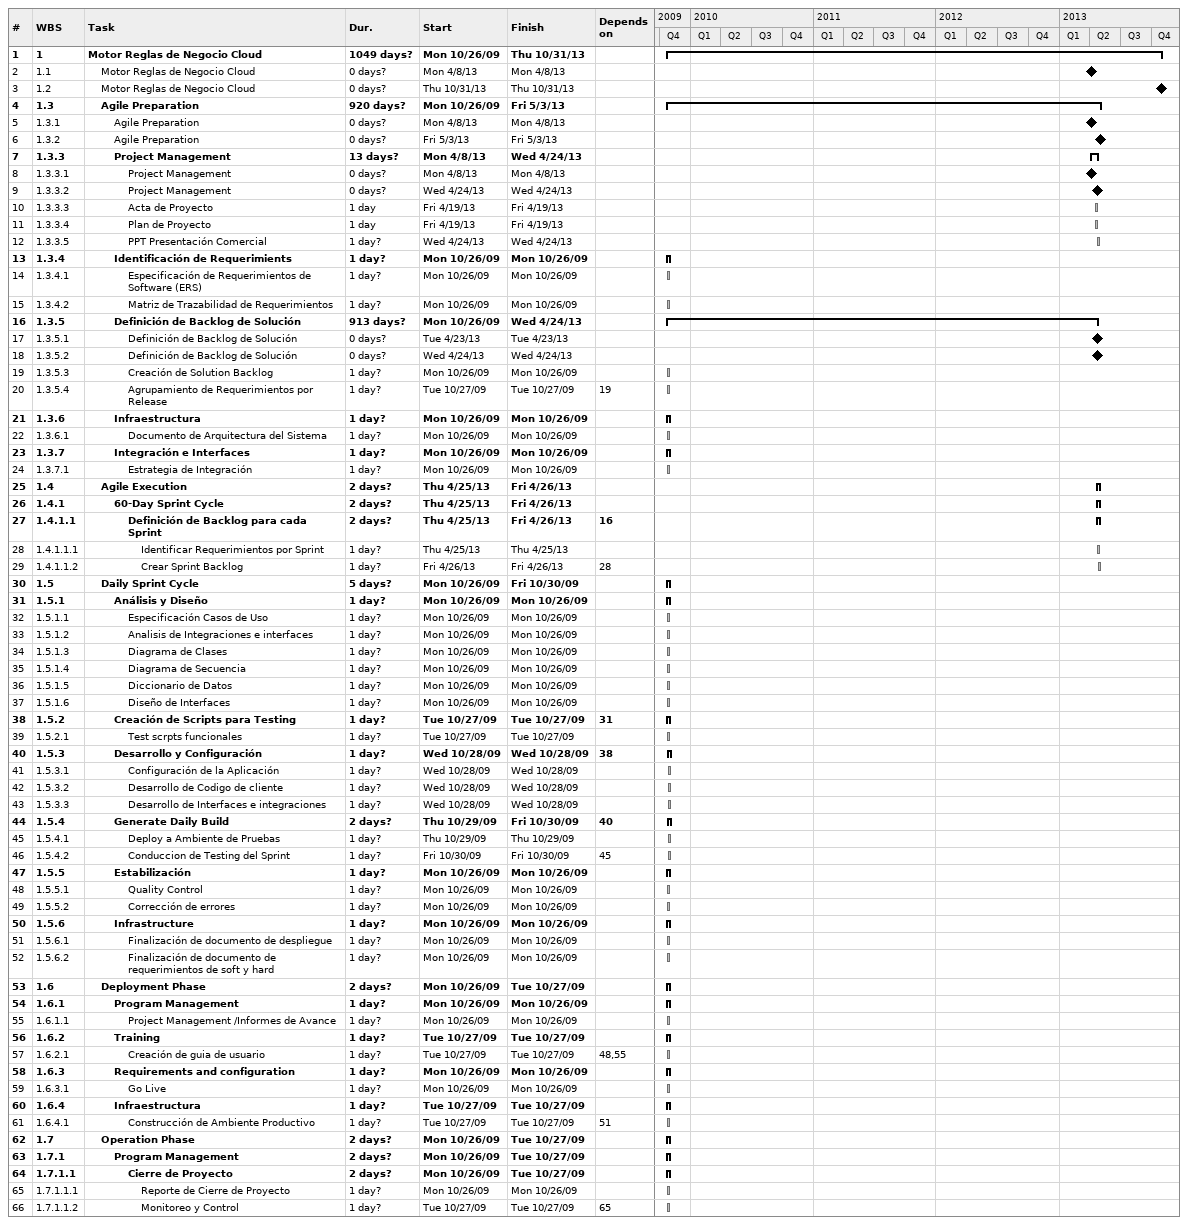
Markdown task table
| ID | WBS | Task | Duration | Start | Finish | Predecessors |
|---|---|---|---|---|---|---|
| 1 | 1 | **Motor Reglas de Negocio Cloud** | 1049d? | 2009-10-26 | 2013-10-31 |  |
| 2 | 1.1 | Motor Reglas de Negocio Cloud | 0d? | 2013-04-08 | 2013-04-08 |  |
| 3 | 1.2 | Motor Reglas de Negocio Cloud | 0d? | 2013-10-31 | 2013-10-31 |  |
| 4 | 1.3 | **Agile Preparation** | 920d? | 2009-10-26 | 2013-05-03 |  |
| 5 | 1.3.1 | Agile Preparation | 0d? | 2013-04-08 | 2013-04-08 |  |
| 6 | 1.3.2 | Agile Preparation | 0d? | 2013-05-03 | 2013-05-03 |  |
| 7 | 1.3.3 | **Project Management** | 13d? | 2013-04-08 | 2013-04-24 |  |
| 8 | 1.3.3.1 | Project Management | 0d? | 2013-04-08 | 2013-04-08 |  |
| 9 | 1.3.3.2 | Project Management | 0d? | 2013-04-24 | 2013-04-24 |  |
| 10 | 1.3.3.3 | Acta de Proyecto | 1d | 2013-04-19 | 2013-04-19 |  |
| 11 | 1.3.3.4 | Plan de Proyecto | 1d | 2013-04-19 | 2013-04-19 |  |
| 12 | 1.3.3.5 | PPT Presentación Comercial | 1d? | 2013-04-24 | 2013-04-24 |  |
| 13 | 1.3.4 | **Identificación de Requerimients** | 1d? | 2009-10-26 | 2009-10-26 |  |
| 14 | 1.3.4.1 | Especificación de Requerimientos de Software (ERS) | 1d? | 2009-10-26 | 2009-10-26 |  |
| 15 | 1.3.4.2 | Matriz de Trazabilidad de Requerimientos | 1d? | 2009-10-26 | 2009-10-26 |  |
| 16 | 1.3.5 | **Definición de Backlog de Solución** | 913d? | 2009-10-26 | 2013-04-24 |  |
| 17 | 1.3.5.1 | Definición de Backlog de Solución | 0d? | 2013-04-23 | 2013-04-23 |  |
| 18 | 1.3.5.2 | Definición de Backlog de Solución | 0d? | 2013-04-24 | 2013-04-24 |  |
| 19 | 1.3.5.3 | Creación de Solution Backlog | 1d? | 2009-10-26 | 2009-10-26 |  |
| 20 | 1.3.5.4 | Agrupamiento de Requerimientos por Release | 1d? | 2009-10-27 | 2009-10-27 | 19 |
| 21 | 1.3.6 | **Infraestructura** | 1d? | 2009-10-26 | 2009-10-26 |  |
| 22 | 1.3.6.1 | Documento de Arquitectura del Sistema | 1d? | 2009-10-26 | 2009-10-26 |  |
| 23 | 1.3.7 | **Integración e Interfaces** | 1d? | 2009-10-26 | 2009-10-26 |  |
| 24 | 1.3.7.1 | Estrategia de Integración | 1d? | 2009-10-26 | 2009-10-26 |  |
| 25 | 1.4 | **Agile Execution** | 2d? | 2013-04-25 | 2013-04-26 |  |
| 26 | 1.4.1 | **60-Day Sprint Cycle** | 2d? | 2013-04-25 | 2013-04-26 |  |
| 27 | 1.4.1.1 | **Definición de Backlog para cada Sprint** | 2d? | 2013-04-25 | 2013-04-26 | 16 |
| 28 | 1.4.1.1.1 | Identificar Requerimientos por Sprint | 1d? | 2013-04-25 | 2013-04-25 |  |
| 29 | 1.4.1.1.2 | Crear Sprint Backlog | 1d? | 2013-04-26 | 2013-04-26 | 28 |
| 30 | 1.5 | **Daily Sprint Cycle** | 5d? | 2009-10-26 | 2009-10-30 |  |
| 31 | 1.5.1 | **Análisis y Diseño** | 1d? | 2009-10-26 | 2009-10-26 |  |
| 32 | 1.5.1.1 | Especificación Casos de Uso | 1d? | 2009-10-26 | 2009-10-26 |  |
| 33 | 1.5.1.2 | Analisis de Integraciones e interfaces | 1d? | 2009-10-26 | 2009-10-26 |  |
| 34 | 1.5.1.3 | Diagrama de Clases | 1d? | 2009-10-26 | 2009-10-26 |  |
| 35 | 1.5.1.4 | Diagrama de Secuencia | 1d? | 2009-10-26 | 2009-10-26 |  |
| 36 | 1.5.1.5 | Diccionario de Datos | 1d? | 2009-10-26 | 2009-10-26 |  |
| 37 | 1.5.1.6 | Diseño de Interfaces | 1d? | 2009-10-26 | 2009-10-26 |  |
| 38 | 1.5.2 | **Creación de Scripts para Testing** | 1d? | 2009-10-27 | 2009-10-27 | 31 |
| 39 | 1.5.2.1 | Test scrpts funcionales | 1d? | 2009-10-27 | 2009-10-27 |  |
| 40 | 1.5.3 | **Desarrollo y Configuración** | 1d? | 2009-10-28 | 2009-10-28 | 38 |
| 41 | 1.5.3.1 | Configuración de la Aplicación | 1d? | 2009-10-28 | 2009-10-28 |  |
| 42 | 1.5.3.2 | Desarrollo de Codigo de cliente | 1d? | 2009-10-28 | 2009-10-28 |  |
| 43 | 1.5.3.3 | Desarrollo de Interfaces e integraciones | 1d? | 2009-10-28 | 2009-10-28 |  |
| 44 | 1.5.4 | **Generate Daily Build** | 2d? | 2009-10-29 | 2009-10-30 | 40 |
| 45 | 1.5.4.1 | Deploy a Ambiente de Pruebas | 1d? | 2009-10-29 | 2009-10-29 |  |
| 46 | 1.5.4.2 | Conduccion de Testing del Sprint | 1d? | 2009-10-30 | 2009-10-30 | 45 |
| 47 | 1.5.5 | **Estabilización** | 1d? | 2009-10-26 | 2009-10-26 |  |
| 48 | 1.5.5.1 | Quality Control | 1d? | 2009-10-26 | 2009-10-26 |  |
| 49 | 1.5.5.2 | Corrección de errores | 1d? | 2009-10-26 | 2009-10-26 |  |
| 50 | 1.5.6 | **Infrastructure** | 1d? | 2009-10-26 | 2009-10-26 |  |
| 51 | 1.5.6.1 | Finalización de documento de despliegue | 1d? | 2009-10-26 | 2009-10-26 |  |
| 52 | 1.5.6.2 | Finalización de documento de requerimientos de soft y hard | 1d? | 2009-10-26 | 2009-10-26 |  |
| 53 | 1.6 | **Deployment Phase** | 2d? | 2009-10-26 | 2009-10-27 |  |
| 54 | 1.6.1 | **Program Management** | 1d? | 2009-10-26 | 2009-10-26 |  |
| 55 | 1.6.1.1 | Project Management /Informes de Avance | 1d? | 2009-10-26 | 2009-10-26 |  |
| 56 | 1.6.2 | **Training** | 1d? | 2009-10-27 | 2009-10-27 |  |
| 57 | 1.6.2.1 | Creación de guia de usuario | 1d? | 2009-10-27 | 2009-10-27 | 48, 55 |
| 58 | 1.6.3 | **Requirements and configuration** | 1d? | 2009-10-26 | 2009-10-26 |  |
| 59 | 1.6.3.1 | Go Live | 1d? | 2009-10-26 | 2009-10-26 |  |
| 60 | 1.6.4 | **Infraestructura** | 1d? | 2009-10-27 | 2009-10-27 |  |
| 61 | 1.6.4.1 | Construcción de Ambiente Productivo | 1d? | 2009-10-27 | 2009-10-27 | 51 |
| 62 | 1.7 | **Operation Phase** | 2d? | 2009-10-26 | 2009-10-27 |  |
| 63 | 1.7.1 | **Program Management** | 2d? | 2009-10-26 | 2009-10-27 |  |
| 64 | 1.7.1.1 | **Cierre de Proyecto** | 2d? | 2009-10-26 | 2009-10-27 |  |
| 65 | 1.7.1.1.1 | Reporte de Cierre de Proyecto | 1d? | 2009-10-26 | 2009-10-26 |  |
| 66 | 1.7.1.1.2 | Monitoreo y Control | 1d? | 2009-10-27 | 2009-10-27 | 65 |
